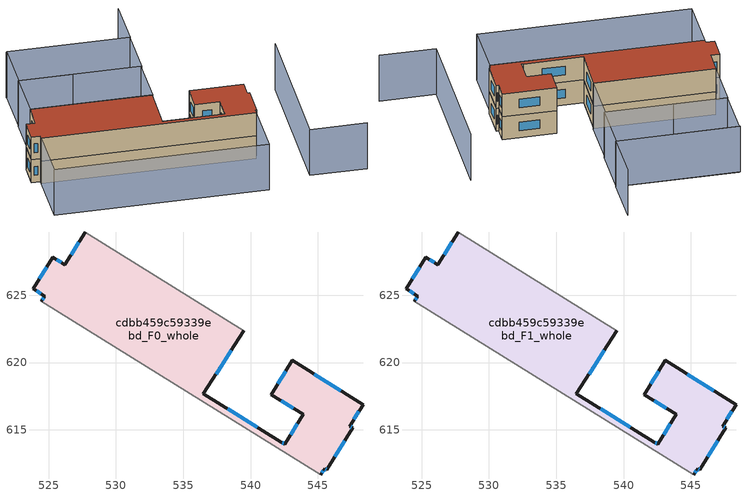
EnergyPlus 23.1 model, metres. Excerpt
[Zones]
cdbb459c59339ebd_F0_whole
 floor ground (EU_floor_Construction): 543.08,620.16 548.35,616.88 547.37,615.29 547.59,615.16 545.66,612.02 545.49,612.12 545.21,611.66 524.45,624.55 524.69,624.95 523.83,625.5 525.31,627.83 526.19,627.27 527.73,629.69 539.51,622.38 536.49,617.67 542.29,614.1 542.54,613.94 543.91,616.16 541.52,617.63 z0
 wall outside (EU_wall_Construction): 545.21,611.66 545.49,612.12 545.66,612.02 547.59,615.16 547.37,615.29 548.35,616.88 543.08,620.16 541.52,617.63 543.91,616.16 542.54,613.94 542.29,614.1 536.49,617.67 539.51,622.38 / 527.73,629.69 526.19,627.27 525.31,627.83 523.83,625.5 524.69,624.95 524.45,624.55 z0:3
 wall adiabatic (EU_wall_Construction): 524.45,624.55 545.21,611.66 / 539.51,622.38 527.73,629.69 z0:3
 window (EU_Window_Construction): 542.46,613.99 542.37,614.05 / 543.48,615.47 542.97,614.63 / 542.27,617.17 543.16,616.61 / 542.6,619.37 542.01,618.41 / 546.71,617.9 544.72,619.14 / 547.68,615.78 548.05,616.39 / 547.52,615.2 547.44,615.25 / 546.26,613 546.99,614.18 / 545.54,612.09 545.61,612.05 / 545.3,611.8 545.4,611.98 / 524.62,624.82 524.52,624.67 / 524.1,625.32 524.42,625.12 / 524.85,627.1 524.3,626.22 / 525.92,627.44 525.59,627.65 / 527.25,628.94 526.67,628.02 / 537.43,619.14 538.57,620.91 / 540.48,615.21 538.3,616.56 z0.93:2.07
cdbb459c59339ebd_F1_whole
 floor to cdbb459c59339ebd_F0_whole (EU_floor_Construction): 543.08,620.16 548.35,616.88 547.37,615.29 547.59,615.16 545.66,612.02 545.49,612.12 545.21,611.66 524.45,624.55 524.69,624.95 523.83,625.5 525.31,627.83 526.19,627.27 527.73,629.69 539.51,622.38 536.49,617.67 542.29,614.1 542.54,613.94 543.91,616.16 541.52,617.63 z3
 wall outside (EU_wall_Construction): 545.21,611.66 545.49,612.12 545.66,612.02 547.59,615.16 547.37,615.29 548.35,616.88 543.08,620.16 541.52,617.63 543.91,616.16 542.54,613.94 542.29,614.1 536.49,617.67 539.51,622.38 / 527.73,629.69 526.19,627.27 525.31,627.83 523.83,625.5 524.69,624.95 524.45,624.55 z3:6
 wall adiabatic (EU_wall_Construction): 524.45,624.55 545.21,611.66 / 539.51,622.38 527.73,629.69 z3:6
 window (EU_Window_Construction): 542.46,613.99 542.37,614.05 / 543.48,615.47 542.97,614.63 / 542.27,617.17 543.16,616.61 / 542.6,619.37 542.01,618.41 / 546.71,617.9 544.72,619.14 / 547.68,615.78 548.05,616.39 / 547.52,615.2 547.44,615.25 / 546.26,613 546.99,614.18 / 545.54,612.09 545.61,612.05 / 545.3,611.8 545.4,611.98 / 524.62,624.82 524.52,624.67 / 524.1,625.32 524.42,625.12 / 524.85,627.1 524.3,626.22 / 525.92,627.44 525.59,627.65 / 527.25,628.94 526.67,628.02 / 537.43,619.14 538.57,620.91 / 540.48,615.21 538.3,616.56 z3.93:5.07
 roof outside (EU_roof_Construction): 545.66,612.02 547.59,615.16 547.37,615.29 548.35,616.88 543.08,620.16 541.52,617.63 543.91,616.16 542.54,613.94 542.29,614.1 536.49,617.67 539.51,622.38 527.73,629.69 526.19,627.27 525.31,627.83 523.83,625.5 524.69,624.95 524.45,624.55 545.21,611.66 545.49,612.12 z6
shading: 549.32,637.8 546.11,632.62 / 546.11,632.62 534.12,640.07 / 552.55,601.61 547.06,605.05 / 547.06,605.05 556.68,620.39 / 539.58,622.33 527.73,629.69 / 527.73,629.69 530.94,634.87 / 530.94,634.87 542.79,627.51 / 542.79,627.51 539.58,622.33 / 534.22,640.01 546.08,632.64 / 546.08,632.64 542.86,627.47 / 542.86,627.47 531,634.83 / 531,634.83 534.22,640.01 / 520.93,618.89 524.45,624.55 / 524.45,624.55 545.23,611.65 / 545.23,611.65 541.71,605.98 / 541.71,605.98 520.93,618.89 z0:6
[Building]
EU S2 Campaign: North Axis=0; Terrain=City; Solar Distribution=FullExterior
[Site:Location]
Montreal-Trudeau.Intl.AP: Latitude=45.4667; Longitude=-73.75; Time Zone=-5; Elevation=36
[SizingPeriod:WeatherFileDays]
AnnualSizingPeriod: Begin Month=1; Begin Day of Month=1; End Month=12; End Day of Month=31; Day of Week for Start Day=Monday; Use Weather File Daylight Saving Period=No; Use Weather File Rain and Snow Indicators=No
[MATERIAL]
EU_InternalMass_Material: Roughness=MediumRough; Thickness=0.1; Conductivity=1; Density=1800; Specific Heat=900; Thermal Absorptance=0.9; Solar Absorptance=0.7; Visible Absorptance=0.7
[MATERIAL:NOMASS] Roughness=MediumRough; Thermal Absorptance=0.9; Solar Absorptance=0.7; Visible Absorptance=0.7
Name | Thermal Resistance
EU_wall_NoMass; EU_floor_NoMass | 1.36485
EU_roof_NoMass | 2.55992
[WINDOWMATERIAL:SIMPLEGLAZINGSYSTEM]
EU_Window_SimpleGlazing: UFactor=3.92339; Solar Heat Gain Coefficient=0.8; Visible Transmittance=0.8
[CONSTRUCTION]
EU_wall_Construction: EU_wall_NoMass
EU_roof_Construction: EU_roof_NoMass
EU_floor_Construction: EU_floor_NoMass
EU_Window_Construction: EU_Window_SimpleGlazing
EU_InternalMass_Construction: EU_InternalMass_Material
[ZONE] Type=1; Multiplier=1; Ceiling Height=autocalculate; Floor Area=autocalculate; Part of Total Floor Area=Yes
Name | Volume
cdbb459c59339ebd_F0_whole | 363.13
cdbb459c59339ebd_F1_whole | 363.129
[INTERNALMASS] Construction=EU_InternalMass_Construction; Surface Area=121.039
Name | Zone or ZoneList
cdbb459c59339ebd_F0_whole_EU_InternalMass | cdbb459c59339ebd_F0_whole
cdbb459c59339ebd_F1_whole_EU_InternalMass | cdbb459c59339ebd_F1_whole
[OTHEREQUIPMENT] Fuel Type=Electricity; Design Level Calculation Method=Watts/Area; Power per Zone Floor Area=1; Fraction Latent=0; Fraction Radiant=0; Fraction Lost=0; Carbon Dioxide Generation Rate=0; EndUse Subcategory=EU_Step8_InternalGains
Name | Zone or ZoneList or Space or SpaceList | Schedule
EU_Step8_InternalGain_cdbb459c59339ebd_F0_whole_f000 | cdbb459c59339ebd_F0_whole | EU_Step8_GainSchedule_cdbb459c59339ebd_F0_whole_f000
EU_Step8_InternalGain_cdbb459c59339ebd_F1_whole_f000 | cdbb459c59339ebd_F1_whole | EU_Step8_GainSchedule_cdbb459c59339ebd_F1_whole_f000
[ZONEVENTILATION:DESIGNFLOWRATE] Schedule=EU_AlwaysOn; Design Flow Rate Calculation Method=AirChanges/Hour; Air Changes per Hour=0.860309; Ventilation Type=Natural; Fan Pressure Rise=0; Fan Total Efficiency=1; Constant Term Coefficient=1; Temperature Term Coefficient=0; Velocity Term Coefficient=0; Velocity Squared Term Coefficient=0; Minimum Indoor Temperature=-100; Maximum Indoor Temperature=100; Delta Temperature=-100; Minimum Outdoor Temperature=-100; Maximum Outdoor Temperature=100; Maximum Wind Speed=40
Name | Zone or ZoneList or Space or SpaceList
EU_ConstantAir_cdbb459c59339ebd_F0_whole | cdbb459c59339ebd_F0_whole
EU_ConstantAir_cdbb459c59339ebd_F1_whole | cdbb459c59339ebd_F1_whole
[HVACTEMPLATE:THERMOSTAT] Constant Heating Setpoint=20; Constant Cooling Setpoint=50
EU_HeatOnly_cdbb459c59339ebd_F0_whole; EU_HeatOnly_cdbb459c59339ebd_F1_whole
[HVACTEMPLATE:ZONE:IDEALLOADSAIRSYSTEM] System Availability Schedule=EU_AlwaysOn; Maximum Heating Supply Air Temperature=50; Minimum Cooling Supply Air Temperature=13; Maximum Heating Supply Air Humidity Ratio=0.0156; Minimum Cooling Supply Air Humidity Ratio=0.0077; Heating Limit=NoLimit; Cooling Limit=NoLimit; Heating Availability Schedule=EU_AlwaysOn; Cooling Availability Schedule=EU_CoolingOff; Dehumidification Control Type=ConstantSensibleHeatRatio; Cooling Sensible Heat Ratio=0.7; Dehumidification Setpoint=60; Humidification Control Type=None; Humidification Setpoint=30; Outdoor Air Method=None; Outdoor Air Flow Rate per Person=0.00944; Outdoor Air Flow Rate per Zone Floor Area=0; Outdoor Air Flow Rate per Zone=0; Demand Controlled Ventilation Type=None; Outdoor Air Economizer Type=NoEconomizer; Heat Recovery Type=None; Sensible Heat Recovery Effectiveness=0.7; Latent Heat Recovery Effectiveness=0.65
Name | Template Thermostat
cdbb459c59339ebd_F0_whole | EU_HeatOnly_cdbb459c59339ebd_F0_whole
cdbb459c59339ebd_F1_whole | EU_HeatOnly_cdbb459c59339ebd_F1_whole
[SIZING:ZONE] Zone Cooling Design Supply Air Temperature Input Method=SupplyAirTemperature; Zone Cooling Design Supply Air Temperature=13; Zone Heating Design Supply Air Temperature Input Method=SupplyAirTemperature; Zone Heating Design Supply Air Temperature=50; Zone Cooling Design Supply Air Humidity Ratio=0.008; Zone Heating Design Supply Air Humidity Ratio=0.008; Cooling Design Air Flow Method=DesignDay; Cooling Design Air Flow Rate=0; Cooling Minimum Air Flow per Zone Floor Area=0.000762; Cooling Minimum Air Flow=0; Cooling Minimum Air Flow Fraction=0.2; Heating Design Air Flow Method=DesignDay; Heating Design Air Flow Rate=0; Heating Maximum Air Flow per Zone Floor Area=0.002032; Heating Maximum Air Flow=0.141576; Heating Maximum Air Flow Fraction=0.3; Account for Dedicated Outdoor Air System=No; Dedicated Outdoor Air System Control Strategy=NeutralSupplyAir; Dedicated Outdoor Air Low Setpoint Temperature for Design=autosize; Dedicated Outdoor Air High Setpoint Temperature for Design=autosize; Zone Load Sizing Method=Sensible Load Only No Latent Load; Zone Latent Cooling Design Supply Air Humidity Ratio Input Method=HumidityRatioDifference; Zone Cooling Design Supply Air Humidity Ratio Difference=0.005; Zone Latent Heating Design Supply Air Humidity Ratio Input Method=HumidityRatioDifference; Zone Humidification Design Supply Air Humidity Ratio Difference=0.005
cdbb459c59339ebd_F0_whole; cdbb459c59339ebd_F1_whole
[SCHEDULE:CONSTANT]
Name | Hourly Value
EU_AlwaysOn | 1
EU_CoolingOff | 0
[SCHEDULE:FILE] Column Number=1; Rows to Skip at Top=0; Number of Hours of Data=8760; Column Separator=Comma; Interpolate to Timestep=No; Minutes per Item=60; Adjust Schedule for Daylight Savings=Yes
Name | File
EU_Step8_GainSchedule_cdbb459c59339ebd_F0_whole_f000 | ../../schedules/cdbb459c59339ebd/cdbb459c59339ebd_F0_whole_f000_gain.csv
EU_Step8_GainSchedule_cdbb459c59339ebd_F1_whole_f000 | ../../schedules/cdbb459c59339ebd/cdbb459c59339ebd_F1_whole_f000_gain.csv
